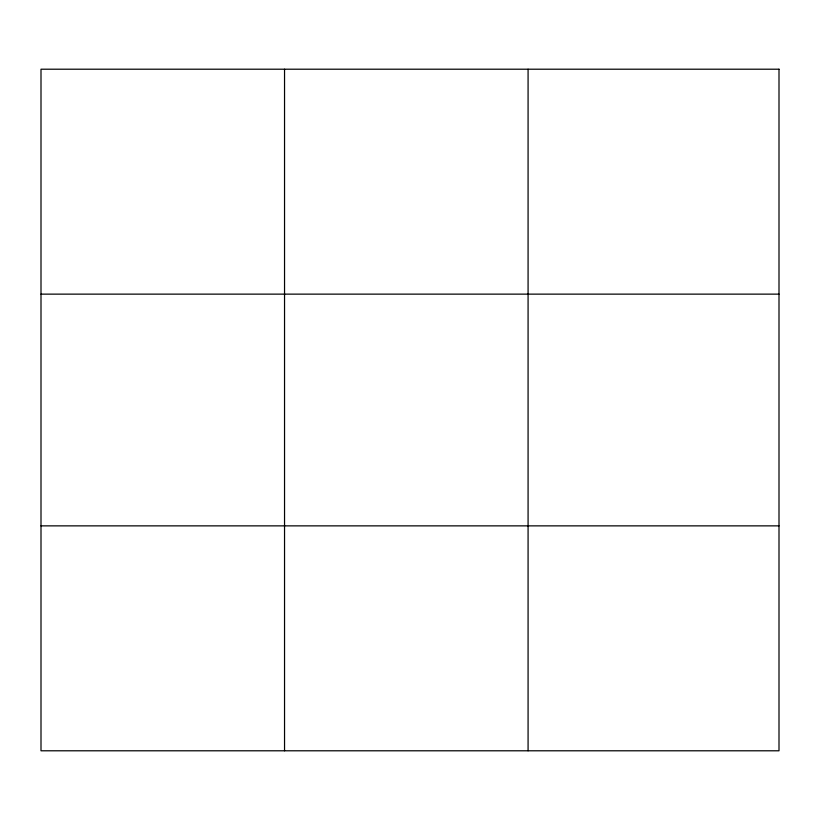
<?xml version="1.0" encoding="UTF-8"?>
<svg xmlns="http://www.w3.org/2000/svg" width="820" height="820" viewBox="0 0 820 820"><rect width="100%" height="100%" fill="white"/><g stroke="black" fill="none" stroke-linecap="round" stroke-linejoin="round"><path stroke-width="1.23" d="M284.54 69.208L284.54 750.792M528.08 69.208L528.08 750.792M41 294.134L779 294.134M41 525.866L779 525.866M779 69.208L779 750.792L41 750.792L41 69.208L779 69.208"/></g></svg>
